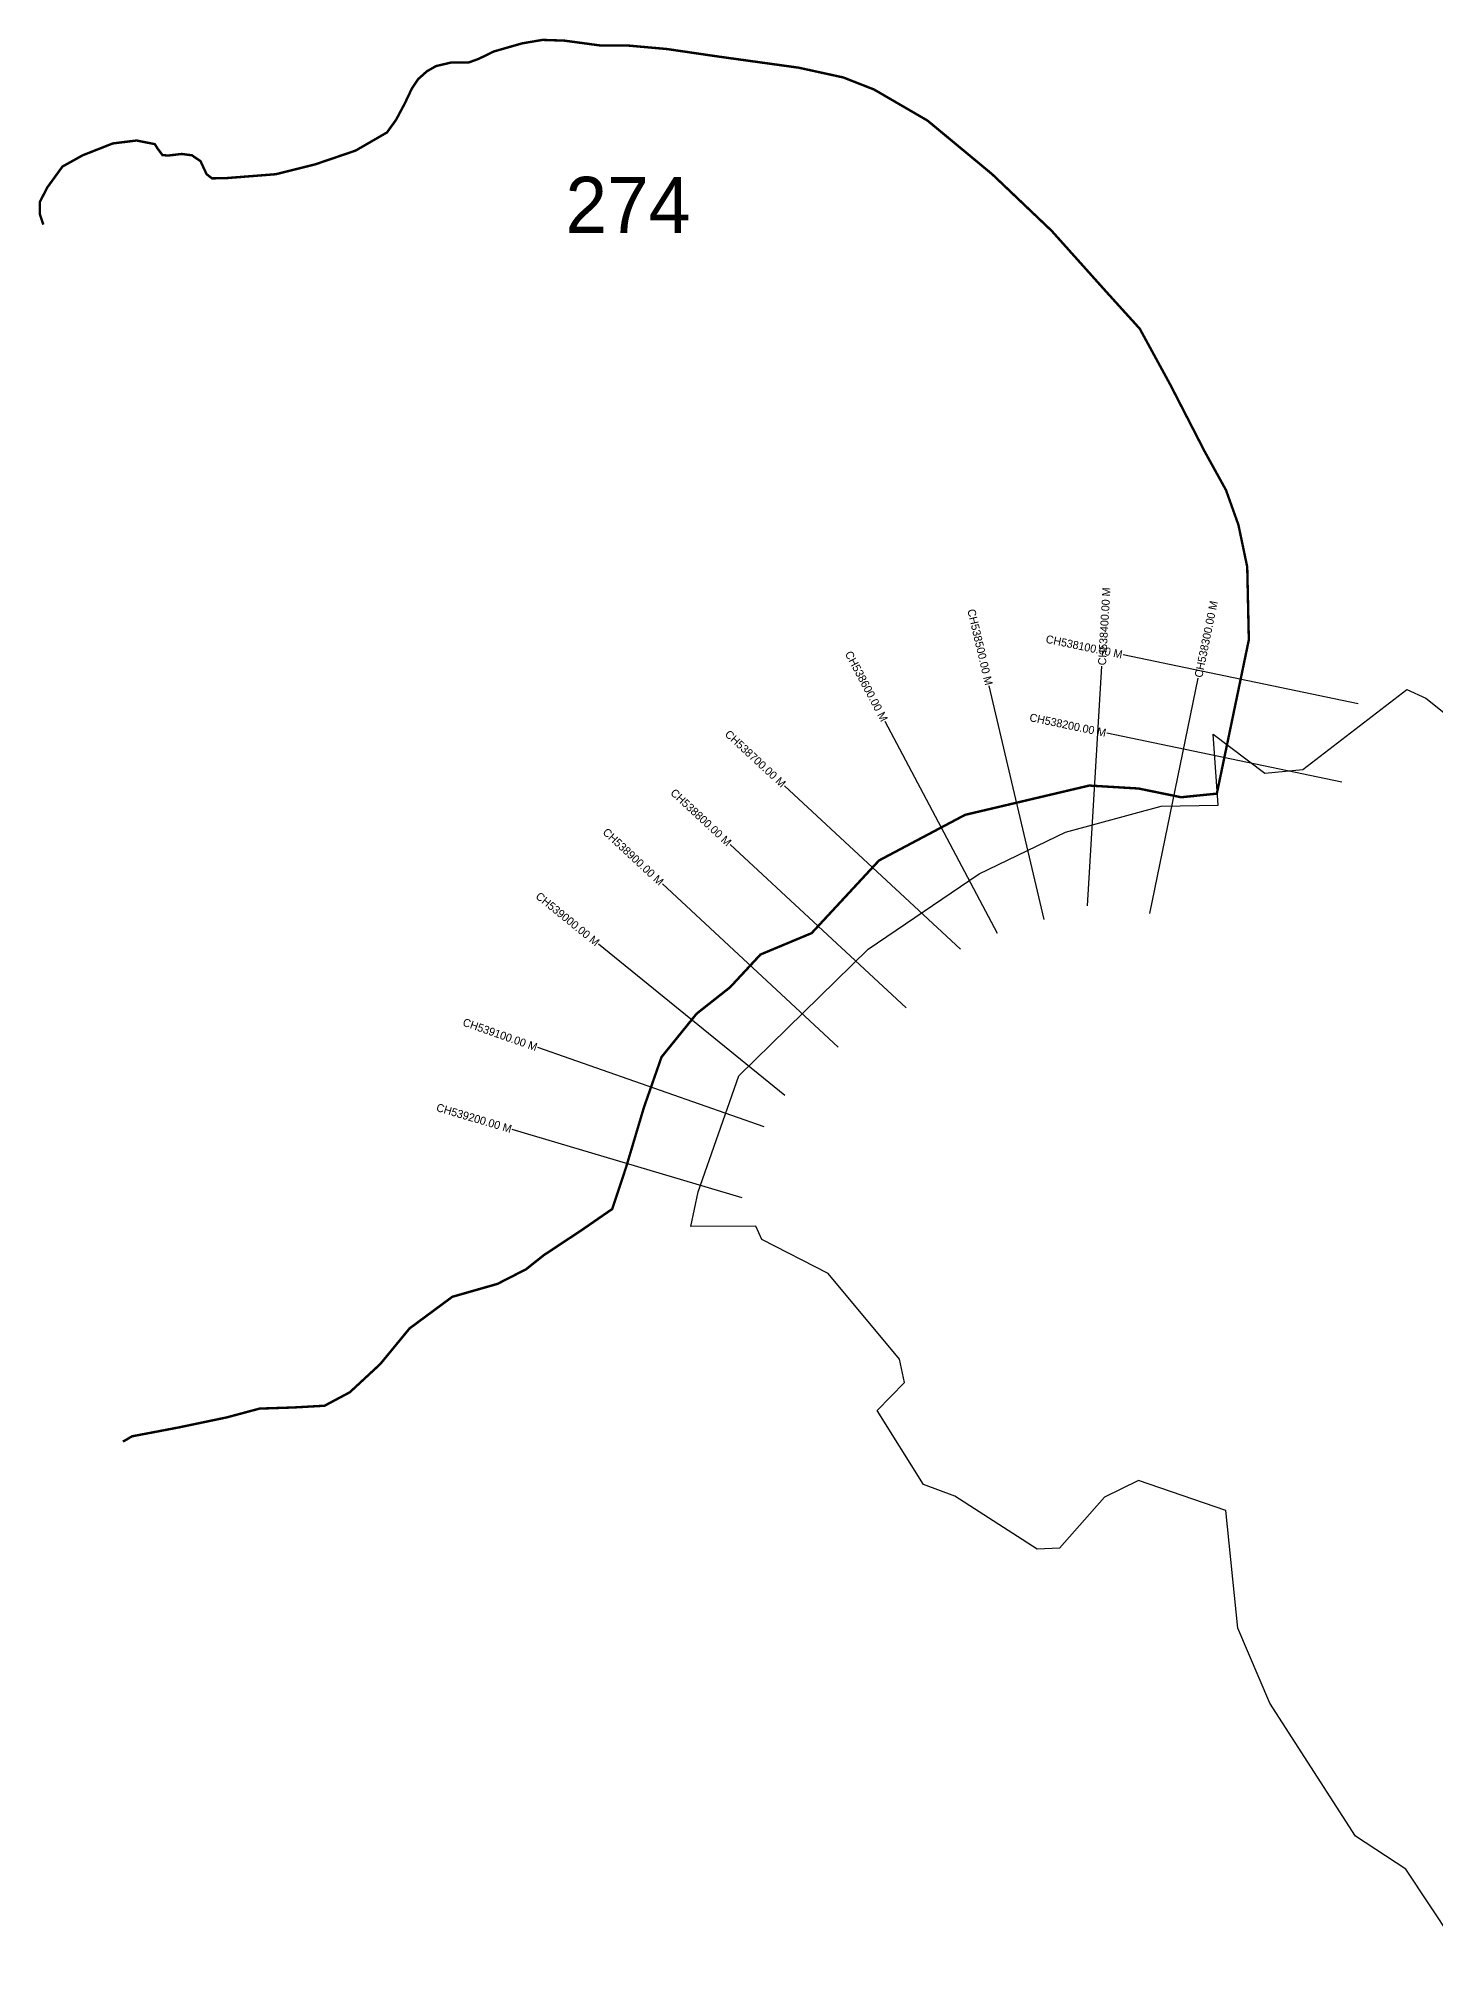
# Model space of a CAD drawing. Header units: metres. Extents: x 317513 to 324580, y 1863969 to 1869088.
# Drawn here: x 317513 to 319259, y 1866669 to 1869088 of the extents above; entities that cross this region are included whole.
import ezdxf
from ezdxf.enums import TextEntityAlignment as Align

# ---------------------------------------------------------------- set-up
doc = ezdxf.new("R2010")
doc.units = ezdxf.units.M
for name, color, linetype in [('CS', 134, 'Continuous'), ('CSMark', 6, 'Continuous'), ('NATURALLY PROTECTED', 3, 'Continuous'), ('village', 3, 'Continuous')]:
    doc.layers.add(name, color=color, linetype=linetype)

msp = doc.modelspace()

# ---------------------------------------------------------------- linework, layer by layer
at = {"layer": 'CS'}
for p, q in [((318824.1, 1868005), (318842, 1868304.4)), ((319162.2, 1868257.4), (318868.5, 1868318.5)), ((318770, 1867987.7), (318701.1, 1868279.7)), ((318901.9, 1867995.4), (318962.2, 1868289.3)), ((318711.5, 1867970.2), (318571, 1868235.3)), ((319141.8, 1868159.5), (318848.1, 1868220.6)), ((318665.2, 1867950.7), (318445.3, 1868154.8)), ((318597.2, 1867877.4), (318377.3, 1868081.5)), ((318512.4, 1867828.1), (318292.6, 1868032.3)), ((318445.8, 1867768), (318212.9, 1867957)), ((318420, 1867728.7), (318136.8, 1867827.6)), ((318392.5, 1867639.9), (318104.9, 1867725.4))]:
    msp.add_line(p, q, dxfattribs=at)
at = {"layer": 'NATURALLY PROTECTED', "const_width": 3, "flags": 128}
msp.add_lwpolyline([(317518.9, 1868856), (317514.7, 1868868.7), (317514.7, 1868884.4), (317523.8, 1868902.3), (317542.9, 1868928.6), (317568.1, 1868942.6), (317605.7, 1868957.4), (317635.4, 1868961.1), (317658.2, 1868956.6), (317662.5, 1868950), (317667.9, 1868942.9), (317675, 1868942.3), (317691.9, 1868944.3), (317704.7, 1868942.6), (317715.5, 1868935.2), (317723, 1868919), (317729.8, 1868913.8), (317747.5, 1868914.1), (317809.7, 1868919), (317858.5, 1868931.2), (317909.3, 1868948.5), (317948.5, 1868971.2), (317959.9, 1868987.1), (317970.4, 1869006.8), (317979.8, 1869026.5), (317987.5, 1869037.9), (317998.4, 1869047.6), (318009.8, 1869054.1), (318028, 1869058.4), (318050.8, 1869058.7), (318062.8, 1869063), (318082.2, 1869072.4), (318117.4, 1869082.5), (318143, 1869086.8), (318170.1, 1869085.9), (318214.6, 1869079.9), (318250.4, 1869079.7), (318298.3, 1869075.4), (318364.7, 1869065.7), (318462.9, 1869052.1), (318518.7, 1869039.9), (318557.2, 1869024.8), (318624, 1868986), (318704.8, 1868919), (318779.2, 1868848.2), (318848.4, 1868771), (318889.3, 1868725.9), (318927.9, 1868655.1), (318970.4, 1868572.5), (318997.1, 1868524.2), (319012.6, 1868480.8), (319023.6, 1868428.2), (319025.6, 1868337.2), (318985.6, 1868145), (318941.1, 1868140.5), (318887.7, 1868151.4), (318826.2, 1868155.1), (318671, 1868118.5), (318563.4, 1868061.5), (318479.2, 1867970.7), (318415.3, 1867944), (318377.2, 1867903), (318335.5, 1867870.1), (318291.6, 1867815.9), (318269.6, 1867753), (318247.6, 1867679.1), (318230, 1867626), (318191.9, 1867599.7), (318144.3, 1867568.2), (318122.3, 1867550.7), (318086.5, 1867532.4), (318030.1, 1867516.3), (317976.7, 1867476.8), (317940, 1867432.2), (317902, 1867397), (317870.5, 1867380.2), (317831.7, 1867378), (317789.2, 1867376.6), (317748.2, 1867365.6), (317687.9, 1867353), (317630, 1867342), (317618.4, 1867335.3)], dxfattribs=at)
at = {"layer": 'village', "color": 6}
msp.add_polyline3d([(319309.6, 1866668.5, 0), (319222, 1866801.2, 0), (319159.1, 1866842.5, 0), (319051.8, 1867008.5, 0), (319011.9, 1867102.2, 0), (318997, 1867249.2, 0), (318887.7, 1867286.6, 0), (318845.4, 1867265.8, 0), (318789, 1867202.3, 0), (318761.2, 1867200.9, 0), (318658.1, 1867267.2, 0), (318619.2, 1867281.8, 0), (318561.2, 1867374.4, 0), (318595.3, 1867409.2, 0), (318588.9, 1867438.2, 0), (318499.7, 1867545.3, 0), (318416.9, 1867587.7, 0), (318409.6, 1867604.4, 0), (318328.1, 1867604.2, 0), (318337.5, 1867647.3, 0), (318388.4, 1867792.5, 0), (318549.9, 1867950.8, 0), (318688.6, 1868045, 0), (318796.6, 1868097, 0), (318916.2, 1868129.2, 0), (318987.3, 1868130.4, 0), (318980.9, 1868219.3, 0), (319045.8, 1868170.4, 0), (319093.2, 1868175.3, 0), (319223.1, 1868275, 0), (319246.9, 1868264.3, 0), (319380.2, 1868157.9, 0)], dxfattribs=at)

# ---------------------------------------------------------------- texts
at = {"insert": (318171.5, 1868915.7), "char_height": 70, "attachment_point": 1}
msp.add_mtext_dynamic_manual_height_columns('274', width=95.172, gutter_width=1, heights=[0], dxfattribs=at)
at = {"layer": 'CSMark'}
for s, rotation, p in [('CH538400.00 M', 86.5959, (318842, 1868305.4)), ('CH538300.00 M', 78.3964, (318962.4, 1868290.3))]:
    msp.add_text(s, height=10, rotation=rotation, dxfattribs=at).set_placement(p, align=Align.MIDDLE_LEFT)
for s, rotation, p in [('CH538500.00 M', 283.2617, (318700.9, 1868280.7)), ('CH538100.00 M', 348.2568, (318867.5, 1868318.7)), ('CH538600.00 M', 297.9347, (318570.5, 1868236.2)), ('CH538200.00 M', 348.2568, (318847.1, 1868220.8)), ('CH538700.00 M', 317.1369, (318444.6, 1868155.5)), ('CH538800.00 M', 317.1369, (318376.6, 1868082.2)), ('CH538900.00 M', 317.1015, (318291.9, 1868033)), ('CH539000.00 M', 320.9447, (318212.1, 1867957.6)), ('CH539100.00 M', 340.7574, (318135.8, 1867827.9)), ('CH539200.00 M', 343.4465, (318104, 1867725.7))]:
    msp.add_text(s, height=10, rotation=rotation, dxfattribs=at).set_placement(p, align=Align.MIDDLE_RIGHT)

doc.saveas('drawing.dxf')
